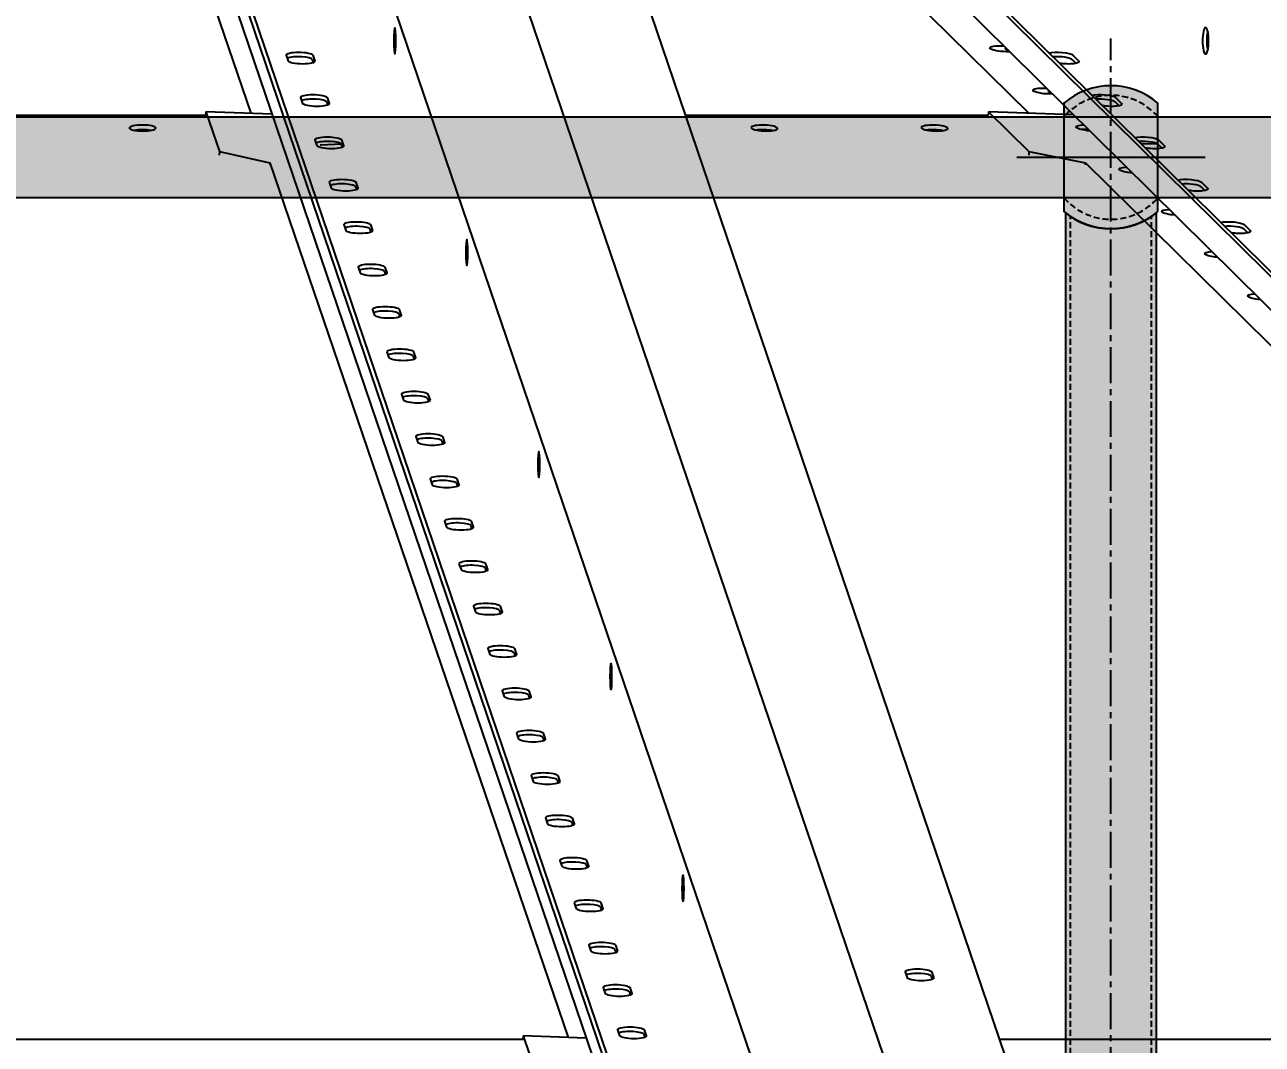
# Model space of a CAD drawing. Header units: millimetres. Extents: x -272986 to 200319, y -34579 to 49604.
# Drawn here: x 7857 to 8513, y 14324 to 14865 of the extents above; entities that cross this region are included whole.
import ezdxf
from ezdxf import colors
from ezdxf.entities.mleader import LeaderData, LeaderLine
from ezdxf.math import Vec2, Vec3

# ---------------------------------------------------------------- set-up
doc = ezdxf.new("R2010")
doc.units = ezdxf.units.MM
doc.linetypes.add('CENTER2', pattern=[28.575000000000003, 19.05, -3.175, 3.175, -3.175])
doc.linetypes.add('HIDDEN2', pattern=[4.762499999999999, 3.175, -1.5875])
doc.layers.get('Defpoints').update_dxf_attribs({"color": 9})
for name, color, linetype in [('X 0001 M', 7, 'Continuous'), ('X 1001 M', 8, 'HIDDEN2'), ('X 2001 M', 1, 'CENTER2'), ('X 3001 D', 5, 'Continuous'), ('X 4001 T', 7, 'Continuous'), ('X 5001 H', 8, 'Continuous')]:
    doc.layers.add(name, color=color, linetype=linetype)
doc.layers.add('X 5999 H', color=7, linetype='Continuous', true_color=0xffffff)
doc.styles.add('BIT STD. 2.5', font='isocpeur.ttf', dxfattribs={"height": 2.5})
doc.styles.add('BIT STD. 3.0', font='isocpeur.ttf', dxfattribs={"height": 2.5})
doc.dimstyles.new('BIT STD. 3.0', dxfattribs={"dimtxt": 3, "dimasz": 3, "dimexe": 1, "dimexo": 0.75, "dimgap": 1, "dimtad": 1, "dimdec": 0, "dimdsep": 46, "dimtxsty": 'BIT STD. 3.0', "dimcen": 0, "dimadec": 0, "dimazin": 0, "dimtfac": 1, "dimtdec": 0, "dimtmove": 0, "dimatfit": 3, "dimfxl": 1, "dimtfill": 1, "dimlwd": -1, "dimlwe": -1, "dimarcsym": 0})

# ---------------------------------------------------------------- blocks, each defined once
blk = doc.blocks.new('A$C79477E6E')
at = {"extrusion": (0, 1, 0)}
for p, q in [((129.567367486783, 1803.972847633262), (649.4150879604167, 274.3056780949501)), ((714.2147146530879, 274.30567809493), (194.3669941794324, 1803.972847633246)), ((64.75349640204877, 1787.748446359687), (584.6012168756752, 258.0812768213946)), ((60.78236873302376, 1568.515181782979), (548.7521939133403, 132.6496544250713)), ((63.2746620673388, 1568.515181782999), (550.4304471578398, 135.0449912728673)), ((60.76812434100066, 1552.290780509229), (545.0297622157013, 127.3367030942663)), ((54.74418156016691, 1536.190026239838), (178.4030216362189, 1173.497994838452)), ((294.4142779371068, 1509.580779844307), (1727.061085236201, 92.74999999999272)), ((295.6448912293163, 1505.959664126465), (1724.630160435205, 92.74999999999272)), ((304.6635282589741, 1479.422060064902), (1706.814955150716, 92.74999999999454)), ((316.6577276843709, 1444.128776352487), (591.0901615375769, 1173.57617521577)), ((575.8446726030124, 1209.294108500924), (577.8426781282033, 1209.258733015637)), ((198.2952333381654, 1201.214914035751), (197.224958619543, 1204.364228796563)), ((211.6391430001167, 1200.452727132229), (211.1376776510406, 1201.928303634601)), ((211.1818012918047, 1204.364228796572), (212.2520760104308, 1201.214914035756)), ((581.01764750246, 1206.118814431664), (579.0298013326428, 1206.15401004151)), ((616.2293614210066, 1199.977993410446), (614.2572799588961, 1201.928303634602)), ((614.3885644107213, 1204.364228796572), (617.5730348509787, 1201.214914035756)), ((205.9400527568978, 1178.719808601363), (204.8697780382754, 1181.869123362176)), ((218.8266207105371, 1181.869123362185), (219.8968954291595, 1178.719808601369)), ((598.5955921003479, 1186.864833790816), (600.5210308014612, 1186.830743130113)), ((603.6960001757143, 1183.69082454614), (601.7807208299819, 1183.724735331401)), ((637.1347818411268, 1181.869123362185), (640.3192522813879, 1178.719808601369)), ((219.2839624188455, 1177.957621697842), (218.7824970697729, 1179.433198200215)), ((638.9755788514121, 1177.482887976059), (637.0034973893016, 1179.433198200215)), ((154.3985491799795, 1172.399574829185), (-111.8131225755387, 1172.399574829185)), ((154.4530053706148, 1174.341327200045), (154.382877543012, 1172.399574829185)), ((189.6328418734702, 1173.102568350389), (154.4530053706148, 1174.341327200045)), ((154.4530053706148, 1174.341327200045), (161.6817710740652, 1153.139319192403)), ((569.5480039841023, 1172.399574829185), (409.0031795650248, 1172.399574829185)), ((569.6414092987179, 1174.341327200045), (569.5028804233698, 1172.399574829185)), ((614.778020728605, 1172.731146457858), (569.6414092987179, 1174.341327200045)), ((569.6414092987179, 1174.341327200045), (591.1474625972878, 1153.139319192403)), ((622.6971461849571, 1164.899445972545), (621.3812684470395, 1164.922744113102)), ((621.5898762562174, 1164.431250212296), (623.1993834747154, 1164.402753244591)), ((213.5848721756302, 1156.224703166974), (212.5145974570078, 1159.374017927787)), ((215.4060277033896, 1156.653001025119), (215.1846960005969, 1156.653001025119)), ((226.3756289430421, 1157.043834170652), (215.4060277033896, 1156.653001025119)), ((226.9287818375851, 1155.462516263453), (226.4273164885053, 1156.938092765824)), ((226.4714401292695, 1159.374017927797), (227.5417148478919, 1156.224703166981)), ((659.1131197952163, 1157.342208728782), (650.8922484556206, 1157.038228258078)), ((661.7217962818286, 1154.987782541668), (659.7497148197144, 1156.938092765824)), ((659.880999271536, 1159.374017927797), (663.065469711797, 1156.224703166981)), ((161.6817710740652, 1153.139319192403), (161.6131457013289, 1151.239167929054)), ((161.6817710740652, 1153.139319192403), (188.5048344593924, 1147.102072869598)), ((591.1474625972878, 1153.139319192403), (591.0119016362405, 1151.239167929054)), ((591.1474625972878, 1153.139319192403), (621.1174829821102, 1147.102072869598)), ((188.5048344593924, 1147.102072869598), (188.4672782808811, 1146.062188972464)), ((188.5048344593924, 1147.102072869598), (346.7469671733816, 682.9770614104218)), ((621.1174829821102, 1147.102072869598), (621.0432953828458, 1146.062188972464)), ((621.1174829821102, 1147.102072869598), (1091.818931575119, 683.0552417877425)), ((221.2296915943625, 1133.72959773259), (220.1594168757401, 1136.878912493399)), ((234.1162595480018, 1136.878912493406), (235.1865342666242, 1133.729597732592)), ((682.6272167019451, 1136.878912493406), (685.8116871422062, 1133.729597732592)), ((234.5736012563102, 1132.967410829066), (234.0721359072377, 1134.442987331438)), ((684.4680137122305, 1132.492677107281), (682.49593225012, 1134.442987331438)), ((228.8745110130876, 1111.234492298203), (227.8042362944689, 1114.383807059014)), ((242.2184206750426, 1110.472305394678), (241.71695532597, 1111.947881897047)), ((241.7610789667342, 1114.383807059019), (242.8313536853566, 1111.234492298205)), ((707.2142311426396, 1109.997571672893), (705.2421496805291, 1111.947881897047)), ((705.3734341323543, 1114.383807059019), (708.5579045726117, 1111.234492298205)), ((236.51933043182, 1088.739386863816), (235.4490557131976, 1091.888701624626)), ((249.4058983854629, 1091.888701624634), (250.4761731040853, 1088.739386863819)), ((249.8632400937749, 1087.977199960291), (249.3617747446951, 1089.45277646266)), ((244.1641498505523, 1066.244281429428), (243.09387513193, 1069.393596190239)), ((257.5080595125073, 1065.4820945259), (257.0065941634311, 1066.957671028271)), ((257.0507178041917, 1069.393596190244), (258.120992522814, 1066.24428142943)), ((251.8089692692847, 1043.749175995037), (250.7386945506623, 1046.89849075585)), ((265.152878931236, 1042.986989091516), (264.6514135821599, 1044.462565593889)), ((264.6955372229277, 1046.898490755857), (265.7658119415501, 1043.749175995041)), ((259.4537886880134, 1021.254070560657), (258.3835139693947, 1024.403385321466)), ((272.3403566416564, 1024.403385321473), (273.4106313602788, 1021.254070560663)), ((272.7976983499648, 1020.491883657129), (272.2962330008922, 1021.967460159498)), ((267.0986081067422, 998.7589651262697), (266.0283333881234, 1001.908279887079)), ((280.4425177686971, 997.9967782227413), (279.941052419621, 999.4723547251106)), ((279.9851760603888, 1001.908279887084), (281.0554507790075, 998.7589651262751)), ((274.7434275254745, 976.2638596918823), (273.6731528068522, 979.4131744526894)), ((287.6299954791175, 979.4131744526967), (288.7002701977362, 976.263859691886)), ((288.0873371874295, 975.5016727883503), (287.585871838357, 976.9772492907196)), ((282.3882469442069, 953.7687542574859), (281.3179722255845, 956.9180690183002)), ((295.7321566061619, 953.006567353963), (295.2306912570821, 954.4821438563358)), ((295.2748148978535, 956.9180690183057), (296.3450896164723, 953.7687542574913)), ((290.0330663629393, 931.2736488230985), (288.9627916443169, 934.4229635839129)), ((302.9196343165786, 934.4229635839183), (303.989909035201, 931.2736488231039)), ((303.3769760248906, 930.5114619195756), (302.8755106758144, 931.9870384219485)), ((297.677885781668, 908.7785433887111), (296.6076110630456, 911.9278581495255)), ((311.0217954436193, 908.0163564851882), (310.5203300945432, 909.4919329875611)), ((310.564453735311, 911.9278581495328), (311.6347284539333, 908.7785433887184)), ((305.3227052003967, 886.2834379543256), (304.2524304817744, 889.4327527151381)), ((318.6666148623517, 885.5212510508009), (318.1651495132719, 886.9968275531755)), ((318.2092731540433, 889.4327527151381), (319.2795478726657, 886.2834379543237)), ((312.9675246191291, 863.7883325199382), (311.8972499005067, 866.9376472807508)), ((325.8540925727757, 866.9376472807508), (326.9243672913981, 863.7883325199382)), ((326.3114342810804, 863.0261456164135), (325.8099689320043, 864.5017221187882)), ((320.6123440378578, 841.2932270855508), (319.5420693192355, 844.4425418463652)), ((333.9562536998092, 840.5310401820279), (333.454788350733, 842.0066166844026)), ((333.4989119915044, 844.4425418463634), (334.5691867101232, 841.293227085549)), ((328.2571634565866, 818.7981216511635), (327.1868887379642, 821.9474364119778)), ((341.1437314102332, 821.9474364119778), (342.2140061288555, 818.7981216511635)), ((341.6010731185415, 818.0359347476406), (341.0996077694617, 819.5115112500152)), ((335.9019828753189, 796.3030162167779), (334.8317081566965, 799.4523309775923)), ((349.2458925372703, 795.540829313255), (348.7444271881941, 797.0164058156297)), ((348.7885508289655, 799.4523309775905), (349.8588255475879, 796.3030162167761)), ((343.5468022940477, 773.8079107823905), (342.4765275754289, 776.9572255432049)), ((356.4333702476943, 776.9572255432049), (357.5036449663166, 773.8079107823905)), ((356.890711955999, 773.0457238788676), (356.3892466069228, 774.5213003812423)), ((351.1916217127764, 751.3128053480032), (350.121346994154, 754.4621201088175)), ((364.5355313747314, 750.5506184444803), (364.0340660256516, 752.026194946855)), ((364.078189666423, 754.4621201088175), (365.1484643850454, 751.3128053480032)), ((358.8364411315124, 728.8176999136158), (357.76616641289, 731.9670146744302)), ((372.1803507934637, 728.0555130100929), (371.6788854443839, 729.5310895124658)), ((371.7230090851554, 731.9670146744302), (372.7932838037777, 728.8176999136158)), ((526.636383398818, 714.6485767070881), (525.5661086801956, 717.7978914679043)), ((539.522951352461, 717.7978914679043), (540.5932260710833, 714.6485767070899)), ((366.4812605502411, 706.3225944792284), (365.4109858316187, 709.4719092400428)), ((379.3678285038877, 709.4719092400428), (380.4381032225101, 706.3225944792284)), ((539.980293060773, 713.8863898035561), (539.4788277116932, 715.3619663059417)), ((379.8251702121925, 705.5604075757055), (379.3237048631163, 707.0359840780784)), ((322.7969509077775, 683.8203937720154), (322.7268230801747, 681.8786414011574)), ((356.3133756899588, 682.6402072806904), (322.7969509077775, 683.8203937720154)), ((322.7969509077775, 683.8203937720154), (330.0257166112242, 662.6183857643737)), ((374.1260799689735, 683.8274890448429), (373.0558052503511, 686.9768038056554)), ((387.4699896309212, 683.0653021413182), (386.9685242818487, 684.5408786436928)), ((387.0126479226165, 686.9768038056554), (388.0829226412388, 683.8274890448411)), ((322.7435222799431, 681.8786414011574), (-278.5135618379827, 681.8786414011574)), ((1070.279732697407, 681.8786414011574), (575.7036188273305, 681.8786414011574))]:
    blk.add_line(p, q, dxfattribs=at)
at = {"extrusion": (0, 0, -1)}
for centre, major_axis, ratio, start_param, end_param in [((254.7278301249498, 1211.954745958146), (2.718616173253612e-16, 7.000000000000044), 0.07845909572784049, -4.71238898038469, 1.570796326794897), ((684.8372052690756, 1211.954745958146), (2.322879785959611e-16, 7.000000000000047), 0.2334453638559016, -4.71238898038469, 1.570796326794897), ((687.2681300700606, 1211.95474595815), (1.677546990208612e-13, 7.000000000000039), 0.2334453638558753, -2.302849654735221, -0.8387429988557207), ((585.7452151226207, 1207.586482424735), (-6.995439247253662, 0.2526454788453346), 0.2221815335800114, -0.6974154575334648, 0.2234794508287805), ((204.2033799556775, 1204.364228796567), (-6.998851909861435, 0.1267751703849314), 0.224257605316943, -0.08059691486028697, 3.060995738729506), ((607.5819749679395, 1204.364228796567), (6.989855704464317, -0.3767190342481336), 0.2187356388057197, -2.543348018062161, -0.2415817389171702), ((205.2736546742999, 1201.214914035751), (6.998851909861664, -0.1267751703849354), 0.2242576053169429, -0.08059691486028608, 3.060995738729507), ((211.8481993744062, 1181.869123362178), (-6.998851909861435, 0.1267751703849314), 0.224257605316943, -0.08059691486028697, 3.060995738729506), ((608.4938154561896, 1185.157207714628), (-6.995439247253593, 0.2526454788453325), 0.2221815335800114, -0.6745058004486593, 0.2005697937437579), ((630.328192398345, 1181.869123362178), (6.989855704464061, -0.3767190342481188), 0.2187356388057196, -2.54334801806236, -0.2415817389170543), ((212.9184740930286, 1178.719808601365), (6.998851909861664, -0.1267751703849354), 0.2242576053169429, -0.08059691486028608, 3.060995738729507), ((633.5126628386024, 1178.719808601365), (6.989855704464556, -0.3767190342479873), 0.2187356388057197, -0.2415817389157038, 2.060184540231126), ((120.9264598263799, 1165.651043198874), (-7, 0), 0.2249510543438619, -3.141592653589793, 3.141592653589793), ((120.9264598263835, 1162.727933004518), (6.999999999999923, -2.664535259100375e-15), 0.2249510543438577, -1.952118503392979, -1.189474150197017), ((450.7735406952379, 1165.651043198872), (-6.995439247253813, 0.2526454788453427), 0.2221815335800156, -3.302733857622782, 2.980451449556804), ((541.060763389265, 1165.651043198874), (-6.995439247253813, 0.2526454788453427), 0.2221815335800156, -3.302733857622782, 2.980451449556804), ((540.9551930957277, 1162.727933004518), (6.995439247253778, -0.252645478845339), 0.2221815335800114, -1.917917754699626, -1.223674898890393), ((623.147617058592, 1165.788620045358), (-6.982253733319522, 0.4981293040193141), 0.2139411660811951, -1.61188205410207, 1.122681379818749), ((219.493018793135, 1159.374017927792), (-6.998851909861435, 0.1267751703849314), 0.224257605316943, -0.08059691486043175, 3.060995738729361), ((220.5632935117646, 1156.224703166974), (6.998851909861664, -0.1267751703849354), 0.2242576053169429, -0.08059691486028608, 3.060995738729507), ((653.0744098287505, 1159.374017927792), (6.989855704464246, -0.3767190342481289), 0.2187356388057197, -2.543348018062229, -0.2415817389169899), ((656.2588802690116, 1156.224703166974), (6.989855704464553, -0.3767190342479871), 0.2187356388057197, -0.241581738915702, 2.060184540231411), ((645.8985365559311, 1143.35934533525), (-6.982253733319422, 0.4981293040193069), 0.2139411660811951, -1.600971551201887, 1.111770876918567), ((227.137838211871, 1136.878912493401), (-6.998851909861435, 0.1267751703849314), 0.224257605316943, -0.08059691486043175, 3.060995738729361), ((228.2081129304934, 1133.729597732587), (6.998851909861664, -0.1267751703849354), 0.2242576053169429, -0.08059691486028608, 3.060995738729507), ((679.0050976994207, 1133.729597732587), (6.989855704464553, -0.3767190342479871), 0.2187356388057197, -0.241581738915702, 2.060184540231203), ((698.5668446895688, 1114.383807059014), (6.989855704464408, -0.3767190342481381), 0.2187356388057197, -2.543348018062677, -0.2415817389170876), ((234.7826576305997, 1114.383807059014), (-6.998851909861435, 0.1267751703849314), 0.224257605316943, -0.08059691486028697, 3.060995738729506), ((235.8529323492221, 1111.234492298199), (6.998851909861664, -0.1267751703849354), 0.2242576053169429, -0.08059691486028608, 3.060995738729507), ((701.7513151298263, 1111.234492298199), (6.989855704464553, -0.3767190342479871), 0.2187356388057197, -0.241581738915702, 2.060184540231203), ((292.9519272186844, 1099.479218786139), (3.302913498259841e-15, -7.000000000000082), 0.0784590957278119, -4.258603374866168, 2.024581932313418), ((691.4003755506019, 1098.500795915032), (-6.982253733319356, 0.498129304019302), 0.2139411660811951, -1.579071081236819, 1.089870406953442), ((242.4274770493321, 1091.888701624628), (-6.998851909861435, 0.1267751703849314), 0.224257605316943, -0.08059691486043175, 3.060995738729361), ((243.4977517679545, 1088.739386863812), (6.998851909861664, -0.1267751703849354), 0.2242576053169429, -0.08059691486028608, 3.060995738729507), ((714.1512950479446, 1076.071521204924), (-6.982253733319365, 0.4981293040193031), 0.2139411660811951, -1.568078073183461, 1.078877398900078), ((250.0722964680608, 1069.393596190239), (-6.998851909861435, 0.1267751703849314), 0.224257605316943, -0.08059691486028697, 3.060995738729506), ((251.1425711866868, 1066.244281429423), (6.998851909861664, -0.1267751703849354), 0.2242576053169429, -0.08059691486028608, 3.060995738729507), ((257.7171158867968, 1046.89849075585), (-6.998851909861435, 0.1267751703849314), 0.224257605316943, -0.08059691486028697, 3.060995738729506), ((258.7873906054192, 1043.749175995039), (6.998851909861664, -0.1267751703849354), 0.2242576053169429, -0.08059691486028608, 3.060995738729507), ((265.3619353055255, 1024.403385321466), (-6.998851909861435, 0.1267751703849314), 0.224257605316943, -0.0805969148603598, 3.060995738729433), ((266.4322100241443, 1021.25407056065), (6.998851909861664, -0.1267751703849355), 0.2242576053169429, -0.08059691486028697, 3.060995738729506), ((273.0067547242543, 1001.908279887079), (-6.998851909861435, 0.1267751703849314), 0.224257605316943, -0.0805969148603598, 3.060995738729433), ((274.0770294428767, 998.7589651262624), (6.998851909861664, -0.1267751703849355), 0.2242576053169429, -0.08059691486028697, 3.060995738729506), ((331.176024312339, 987.0036916142017), (3.358424649491099e-15, -7.000000000000065), 0.07845909572781186, -4.258603374866166, 2.02458193231342), ((280.6515741429866, 979.4131744526894), (-6.998851909861435, 0.1267751703849314), 0.224257605316943, -0.0805969148603598, 3.060995738729433), ((281.721848861609, 976.2638596918714), (6.998851909861664, -0.1267751703849355), 0.2242576053169429, -0.08059691486028697, 3.060995738729506), ((288.296393561719, 956.9180690183002), (-6.998851909861435, 0.1267751703849314), 0.224257605316943, -0.0805969148603598, 3.060995738729433), ((289.3666682803414, 953.768754257484), (6.998851909861664, -0.1267751703849355), 0.2242576053169429, -0.08059691486028697, 3.060995738729506), ((295.9412129804477, 934.4229635839129), (-6.998851909861435, 0.1267751703849314), 0.224257605316943, -0.0805969148603598, 3.060995738729433), ((297.0114876990701, 931.2736488230985), (6.998851909861664, -0.1267751703849355), 0.2242576053169429, -0.08059691486028697, 3.060995738729506), ((303.5860323991765, 911.9278581495255), (-6.998851909861435, 0.1267751703849314), 0.224257605316943, -0.0805969148603598, 3.060995738729433), ((304.6563071177989, 908.7785433887111), (6.998851909861664, -0.1267751703849355), 0.2242576053169429, -0.08059691486028697, 3.060995738729506), ((311.2308518179088, 889.4327527151381), (-6.998851909861435, 0.1267751703849314), 0.224257605316943, -0.0805969148603598, 3.060995738729433), ((312.3011265365312, 886.2834379543237), (6.998851909861664, -0.1267751703849355), 0.2242576053169429, -0.08059691486028697, 3.060995738729506), ((369.4001214059863, 874.5281644422776), (3.358424649491099e-15, -7.000000000000065), 0.07845909572781186, -4.258603374866166, 2.02458193231342), ((318.8756712366412, 866.9376472807508), (-6.998851909861435, 0.1267751703849314), 0.224257605316943, -0.0805969148603598, 3.060995738729433), ((319.94594595526, 863.7883325199364), (6.998851909861664, -0.1267751703849355), 0.2242576053169429, -0.08059691486028697, 3.060995738729506), ((326.5204906553663, 844.4425418463634), (-6.998851909861435, 0.1267751703849314), 0.224257605316943, -0.0805969148603598, 3.060995738729433), ((327.5907653739887, 841.2932270855508), (6.998851909861664, -0.1267751703849355), 0.2242576053169429, -0.08059691486028697, 3.060995738729506), ((334.1653100740987, 821.9474364119778), (-6.998851909861435, 0.1267751703849314), 0.224257605316943, -0.0805969148603598, 3.060995738729433), ((335.2355847927211, 818.7981216511635), (6.998851909861664, -0.1267751703849355), 0.2242576053169429, -0.08059691486028697, 3.060995738729506), ((341.810129492831, 799.4523309775905), (-6.998851909861435, 0.1267751703849314), 0.224257605316943, -0.0805969148603598, 3.060995738729433), ((342.8804042114498, 796.3030162167779), (6.998851909861664, -0.1267751703849355), 0.2242576053169429, -0.08059691486028697, 3.060995738729506), ((349.4549489115561, 776.9572255432049), (-6.998851909861436, 0.1267751703849314), 0.224257605316943, -0.0805969148603598, 3.060995738729433), ((350.5252236301785, 773.8079107823905), (6.998851909861664, -0.1267751703849355), 0.2242576053169429, -0.08059691486028697, 3.060995738729506), ((407.6242184996408, 762.0526372703516), (3.358424649491099e-15, -7.000000000000065), 0.07845909572781186, -4.25860337486617, 2.024581932313416), ((357.0997683302885, 754.4621201088175), (-6.998851909861436, 0.1267751703849314), 0.224257605316943, -0.0805969148603598, 3.060995738729433), ((358.1700430489109, 751.3128053480032), (6.998851909861664, -0.1267751703849355), 0.2242576053169429, -0.08059691486028697, 3.060995738729506), ((364.7445877490209, 731.9670146744302), (-6.998851909861436, 0.1267751703849314), 0.224257605316943, -0.0805969148603598, 3.060995738729433), ((365.8148624676433, 728.817699913614), (6.998851909861664, -0.1267751703849355), 0.2242576053169429, -0.08059691486028697, 3.060995738729506), ((532.5445300163301, 717.7978914678952), (-6.998851909862809, 0.1267751703849779), 0.2242576053169741, -0.08059691486028964, 3.060995738729503), ((372.3894071677532, 709.4719092400428), (-6.998851909861436, 0.1267751703849314), 0.224257605316943, -0.0805969148603598, 3.060995738729433), ((533.6148047349525, 714.648576707079), (6.99885190985872, -0.1267751703849039), 0.2242576053169743, -0.08059691486000098, 3.060995738729792), ((373.4596818863756, 706.3225944792284), (6.998851909861664, -0.1267751703849355), 0.2242576053169429, -0.08059691486028697, 3.060995738729506), ((380.034226586482, 686.9768038056554), (-6.998851909861436, 0.1267751703849314), 0.224257605316943, -0.0805969148603598, 3.060995738729433), ((381.1045013051043, 683.8274890448411), (6.998851909861664, -0.1267751703849355), 0.2242576053169429, -0.08059691486028697, 3.060995738729506)]:
    blk.add_ellipse(centre, major_axis=major_axis, ratio=ratio, start_param=start_param, end_param=end_param, dxfattribs=at)
for centre, major_axis, ratio, start_param, end_param in [((687.2681300700424, 1211.954745958146), (1.689759443479489e-13, -7.000000000001258), 0.2334453638558727, -2.302849654740089, -0.8387429988521671), ((204.1592563149061, 1201.928303634604), (6.998851909861664, -0.1267751703849356), 0.224257605316943, 0.08059691486028751, 2.71693126182744), ((607.4506905161106, 1201.928303634604), (6.989855704464099, -0.3767190342479626), 0.2187356388057197, 0.2415817389157048, 2.102878568817806), ((211.8040757336385, 1179.433198200215), (6.998851909861664, -0.1267751703849356), 0.224257605316943, 0.08059691486028783, 2.716931261827547), ((630.1969079465161, 1179.433198200215), (6.989855704463872, -0.3767190342479504), 0.2187356388057197, 0.2415817389155591, 2.102878568817713), ((120.9264598263799, 1163.215118036909), (-7.000000000000097, -1.62980740014973e-13), 0.2249510543438619, -2.257282651199843, -0.8843100023916364), ((450.6855654506253, 1163.215118036909), (-6.995439247254579, 0.2526454788452095), 0.2221815335800155, -2.241105081193255, -0.9004875723982133), ((540.9727881446488, 1163.215118036909), (-6.995439247254589, 0.2526454788452094), 0.2221815335800155, -2.241105081193211, -0.9004875723983872), ((622.9738328118474, 1163.352694883397), (-6.982253733307222, 0.4981293040184369), 0.2139411660811951, -1.325448873040362, -0.9533330878089255), ((219.4488951523708, 1156.938092765828), (6.998851909861436, -0.1267751703849315), 0.224257605316943, 0.08059691486028792, 2.716931261826893), ((652.9431253769253, 1156.938092765829), (6.989855704464325, -0.376719034247975), 0.2187356388057197, 0.2415817389157048, 2.102878568817806), ((227.0937145711032, 1134.442987331438), (6.998851909861664, -0.1267751703849356), 0.224257605316943, 0.08059691486028783, 2.71693126182778), ((675.6893428073345, 1134.442987331438), (6.989855704464783, -0.3767190342479994), 0.2187356388057197, 0.2415817389157015, 2.102878568817956), ((234.7385339898356, 1111.947881897051), (6.998851909861436, -0.1267751703849315), 0.224257605316943, 0.08059691486014384, 2.716931261827846), ((698.4355602377436, 1111.947881897051), (6.9898557044641, -0.3767190342479627), 0.2187356388057197, 0.2415817389155585, 2.102878568818011), ((242.3833534085643, 1089.452776462664), (6.998851909861436, -0.1267751703849314), 0.224257605316943, 0.08059691486028761, 2.716931261827964), ((250.028172827293, 1066.957671028276), (6.998851909861664, -0.1267751703849356), 0.224257605316943, 0.08059691486028783, 2.716931261827852), ((257.6729922460254, 1044.462565593887), (6.998851909861436, -0.1267751703849315), 0.224257605316943, 0.08059691486028792, 2.716931261828086), ((265.3178116647578, 1021.967460159503), (6.998851909861436, -0.1267751703849315), 0.224257605316943, 0.08059691486021574, 2.716931261828014), ((272.9626310834901, 999.4723547251142), (6.998851909861436, -0.1267751703849315), 0.224257605316943, 0.08059691486014384, 2.716931261828079), ((280.6074505022152, 976.9772492907268), (6.998851909861436, -0.1267751703849315), 0.224257605316943, 0.08059691486014384, 2.716931261828064), ((288.2522699209512, 954.4821438563358), (6.998851909861664, -0.1267751703849356), 0.224257605316943, 0.08059691486021564, 2.716931261828086), ((295.89708933968, 931.9870384219485), (6.998851909861664, -0.1267751703849356), 0.224257605316943, 0.08059691486021564, 2.716931261828159), ((303.5419087584123, 909.4919329875629), (6.998851909861664, -0.1267751703849356), 0.224257605316943, 0.08059691486021564, 2.716931261828159), ((311.186728177141, 886.9968275531755), (6.998851909861435, -0.1267751703849316), 0.224257605316943, 0.08059691486021668, 2.716931261828265), ((318.8315475958698, 864.5017221187882), (6.998851909861435, -0.1267751703849316), 0.224257605316943, 0.08059691486021668, 2.71693126182841), ((326.4763670146021, 842.0066166844008), (6.99885190986121, -0.1267751703849275), 0.2242576053169429, 0.08059691486021713, 2.716931261828354), ((334.1211864333309, 819.5115112500152), (6.998851909861436, -0.1267751703849315), 0.224257605316943, 0.08059691486014384, 2.716931261828587), ((341.7660058520596, 797.0164058156279), (6.998851909861435, -0.1267751703849316), 0.224257605316943, 0.08059691486021668, 2.716931261828527), ((349.410825270792, 774.5213003812405), (6.998851909861435, -0.1267751703849315), 0.224257605316943, 0.08059691486021668, 2.716931261828539), ((357.0556446895243, 752.026194946855), (6.998851909861435, -0.1267751703849316), 0.224257605316943, 0.08059691486021668, 2.716931261828817), ((364.7004641082494, 729.5310895124676), (6.99885190986121, -0.1267751703849273), 0.2242576053169429, 0.08059691486014334, 2.716931261827729), ((532.5004063755623, 715.3619663059308), (6.998851909862809, -0.1267751703849787), 0.2242576053169753, 0.0805969148597851, 2.716931261827189), ((372.3452835269854, 707.0359840780784), (6.998851909861435, -0.1267751703849314), 0.224257605316943, 0.08059691486021478, 2.716931261828637), ((379.9901029457142, 684.540878643691), (6.998851909861435, -0.1267751703849315), 0.224257605316943, 0.08059691486021668, 2.716931261828656)]:
    blk.add_ellipse(centre, major_axis=major_axis, ratio=ratio, start_param=start_param, end_param=end_param)
at = {"extrusion": (0, 0, -0.9999999999999999)}
for centre, major_axis, ratio, start_param, end_param in [((577.437236967824, 1207.724059271217), (-6.982253733319346, 0.4981293040192949), 0.213941166081191, -1.816143780550169, 1.325448873039624), ((610.7664454081932, 1201.214914035752), (6.989855704464783, -0.3767190342479994), 0.2187356388057197, -0.2415817389157011, 2.060184540230904), ((450.6679704017042, 1162.727933004517), (6.995439247253736, -0.2526454788453373), 0.2221815335800114, -1.917917754699666, -1.223674898890378), ((675.8206272591633, 1136.878912493401), (6.989855704464258, -0.3767190342481296), 0.2187356388057196, -2.543348018062647, -0.2415817389170818), ((668.6494560532738, 1120.93007062514), (-6.982253733321519, 0.4981293040194565), 0.2139411660811951, -1.590035061697358, 1.100834387414038)]:
    blk.add_ellipse(centre, major_axis=major_axis, ratio=ratio, start_param=start_param, end_param=end_param, dxfattribs=at)
at = {"extrusion": (0, 0, -0.9999999999999998)}
blk.add_ellipse((600.1881564651594, 1185.294784561109), major_axis=(-6.982253733319376, 0.4981293040192969), ratio=0.213941166081191, start_param=-1.816143780550169, end_param=1.325448873039624, dxfattribs=at)
blk = doc.blocks.new('*D706')
at = {"layer": 'Defpoints', "color": 0, "transparency": 16777216}
for p in [(15596.99999999999, 17732.44809638601), (-1.091393642127514e-10, 13630), (15596.99999999999, 13630)]:
    blk.add_point(p, dxfattribs=at)
at = {"layer": 'X 3001 D', "color": 0, "transparency": 16777216}
for p, q in [((-1.091366087574533e-10, 13675), (-1.088844877758586e-10, 17792.44809638601)), ((15596.99999999999, 13675), (15596.99999999999, 17792.44809638601)), ((179.9999999998911, 17732.44809638601), (15416.99999999999, 17732.44809638601))]:
    blk.add_line(p, q, dxfattribs=at)
for points in [[(179.9999999998911, 17762.44809638601), (179.9999999998911, 17702.44809638601), (-1.08888161716256e-10, 17732.44809638601)], [(15416.99999999999, 17762.44809638601), (15416.99999999999, 17702.44809638601), (15596.99999999999, 17732.44809638601)]]:
    blk.add_solid(points, dxfattribs=at)
at = {"layer": 'X 3001 D', "color": 0, "transparency": 16777216, "insert": (7798.499999999942, 17882.44809638601), "char_height": 150, "attachment_point": 5, "style": 'BIT STD. 3.0', "bg_fill": 3, "box_fill_scale": 1.1, "bg_fill_color": 256, "bg_fill_true_color": 13158600, "bg_fill_transparency": 0}
blk.add_mtext('INTERNAL TANK DIAMETER - %%C15597mm (20 PLATES ROUND)', dxfattribs=at)
blk = doc.blocks.new('Heavy Duty - HR Std - front elev')
at = {"layer": 'X 5999 H', "ltscale": 10, "true_color": 0xc7c8ca}
h = blk.add_hatch(color=9, dxfattribs=at)
edge = h.paths.add_edge_path()
edge.add_arc((50.00000000000091, 545.0000000000038), 37.99999999999599, 50.540968735997524, 129.4590312640024, ccw=False)
edge.add_line((74.14999999999964, 574.3390098674099), (74.14999999999964, 1065.660990132583))
edge.add_arc((50.00000000000221, 1094.999999999992), 37.99999999999788, 230.5409687359938, 309.4590312639976, ccw=False)
edge.add_line((25.85000000000036, 1065.660990132586), (25.85000000000218, 574.3390098674099))
edge = h.paths.add_edge_path()
edge.add_line((74.93338984173715, 1066.323771674084), (74.93338984173715, 1123.676228325916))
edge.add_arc((50.00000000000091, 1095.000000000001), 37.99999999999988, 48.99371303907665, 131.0062869609233)
edge.add_line((25.06661015826467, 1123.676228325916), (25.06661015826467, 1066.323771674084))
edge.add_arc((50.00000000000091, 1094.999999999999), 37.99999999999988, 228.9937130390767, 311.0062869609233)
edge = h.paths.add_edge_path()
edge.add_arc((50, 544.9999999999958), 37.99999999999621, 230.540968735996, 309.459031264004, ccw=False)
edge.add_line((25.85000000000036, 515.6609901325901), (25.85000000000036, -25))
edge.add_line((25.85000000000036, -25), (-25, -25))
edge.add_line((-25, -25), (-25, 40))
edge.add_line((-25, 40), (25.85000000000036, 40))
edge.add_line((25.85000000000036, 40), (25.85000000000036, -25))
edge.add_line((25.85000000000036, -25), (74.14999999999964, -25))
edge.add_line((74.14999999999964, -25), (125, -25))
edge.add_line((125, -25), (125, 40))
edge.add_line((125, 40), (74.14999999999964, 40))
edge.add_line((74.14999999999964, 40), (74.14999999999964, -25))
edge.add_line((74.14999999999964, -25), (74.14999999999964, 515.6609901325901))
edge = h.paths.add_edge_path()
edge.add_line((74.93338984173715, 516.3237716740841), (74.93338984173715, 573.6762283259159))
edge.add_arc((50.00000000000091, 545.0000000000013), 37.99999999999979, 48.99371303907655, 131.0062869609235)
edge.add_line((25.06661015826467, 573.6762283259159), (25.06661015826467, 516.3237716740841))
edge.add_arc((50.00000000000091, 544.9999999999987), 37.99999999999979, 228.9937130390765, 311.0062869609234)
edge = h.paths.add_edge_path(flags=16)
edge.add_arc((100, 0), 9, 0, 360)
edge = h.paths.add_edge_path(flags=16)
edge.add_arc((0, 0), 9, 0, 360)
at = {"layer": 'X 0001 M'}
for points in [[(74.93338984173715, 1066.323771674084), (74.93338984173715, 1123.676228325916, 0.3739472142884485), (25.06661015826467, 1123.676228325916), (25.06661015826467, 1066.323771674084, 0.3739472142884484)], [(25.85000000000218, 574.3390098674099, -0.3586331317842767), (74.14999999999964, 574.3390098674099), (74.14999999999964, 1065.660990132583, -0.3586331317842717), (25.85000000000036, 1065.660990132586)]]:
    blk.add_lwpolyline(points, format="xyb", close=True, dxfattribs=at)
at = {"layer": 'X 1001 M'}
for p, q in [((28.50000000000182, 576.332890067788), (28.50000000000182, 1063.667109932212)), ((71.49999999999818, 576.332890067788), (71.49999999999818, 1063.667109932212))]:
    blk.add_line(p, q, dxfattribs=at)
for start, end in [(40.77111638008072, 139.2288836199193), (220.7711163800807, 319.2288836199193)]:
    blk.add_arc((50.00000000000182, 1095), 32.923, start, end, dxfattribs=at)
at = {"layer": 'X 2001 M'}
blk.add_line((50, -25), (50.00000000000182, 1158), dxfattribs=at)
at = {"layer": 'X 2001 M', "ltscale": 10}
blk.add_line((0.0666101582646661, 1095), (99.93338984173715, 1095), dxfattribs=at)

msp = doc.modelspace()

# ---------------------------------------------------------------- hatches: boundary and pattern name
at = {"layer": 'X 5999 H', "true_color": 0xc7c8ca}
h = msp.add_hatch(color=9, dxfattribs=at)
h.dxf.hatch_style = 1
edge = h.paths.add_edge_path()
edge.add_line((129.7083314060146, 14816.62214799581), (15668.49627921, 14816.62214799581))
edge.add_arc((15668.49627921, 14795.12214799581), 21.5, -90, 90, ccw=False)
edge.add_line((15668.49627921, 14773.62214799581), (129.7083314060146, 14773.62214799581))
edge.add_arc((129.7083314060146, 14795.12214799581), 21.5, 90, 270, ccw=False)

# ---------------------------------------------------------------- linework, layer by layer
msp.add_lwpolyline([(129.7083314060146, 14816.62214799581), (15668.49627921, 14816.62214799581, -0.9999999999999999), (15668.49627921, 14773.62214799581), (129.7083314060146, 14773.62214799581, -0.9999999999999999)], format="xyb", close=True)

# ---------------------------------------------------------------- block references
at = {"layer": 'X 5001 H', "color": 252}
msp.add_blockref('A$C79477E6E', (7798.499999999898, 13645), dxfattribs=at)

# ---------------------------------------------------------------- next in the draw order: dimensions: what is measured, and where the dimension line sits
at = {"layer": 'X 3001 D'}
dim = msp.add_linear_dim(base=(15596.99999999999, 17732.44809638601), p1=(-1.091393642127514e-10, 13630), p2=(15596.99999999999, 13630), text='INTERNAL TANK DIAMETER - %%C<>mm (20 PLATES ROUND)', dimstyle='BIT STD. 3.0', dxfattribs=at)
dim.commit()
dim.dimension.update_dxf_attribs({"geometry": '*D706', "text_midpoint": (7798.499999999942, 17882.44809638601)})

# ---------------------------------------------------------------- next in the draw order: block references
at = {"layer": 'X 0001 M'}
msp.add_blockref('Heavy Duty - HR Std - front elev', (8383.141644130257, 13700.12214799581), dxfattribs=at)

# ---------------------------------------------------------------- next in the draw order: leaders
at = {"layer": 'X 4001 T'}
ml = msp.add_multileader_mtext('Standard', dxfattribs=at)
ml.set_content('\\pxsm1.15;PERIMETER 2 TIER HANDRAILING TO THE FULL CIRCUMFERENCE OF THE ROOF.\\P(GALV.^I- REFER TO NOTES COLUMN)', color=256, style='BIT STD. 2.5')
ml.set_leader_properties(color=150)
ml.build(insert=Vec2(0, 0))
ml.multileader.update_dxf_attribs({"text_left_attachment_type": 2, "text_right_attachment_type": 2, "dogleg_length": 3, "arrow_head_size": 150, "scale": 60})
ctx = ml.context
ctx.base_point, ctx.scale, ctx.char_height, ctx.arrow_head_size, ctx.landing_gap_size, ctx.plane_origin = Vec3(9707.84575283472, 16572.62908057254), 60, 150, 150, 60, Vec3(14632.82418822104, 17242.74119747708)
ctx.left_attachment, ctx.right_attachment, ctx.text_align_type = 2, 2, 2
notes = []
notes.append((ctx, [(0, (1, 1, 0), (13667.84575283472, 16572.62908057254), (-1, 0), 180, [(0, [(14646.9754121014, 14800.39939443491)], 0, [])])]))
ctx.mtext.insert, ctx.mtext.width, ctx.mtext.defined_height, ctx.mtext.alignment, ctx.mtext.flow_direction = Vec3(13427.84575283472, 16967.62908057254), 3866.662103078794, 1362.970936081278, 3, 5
ctx.mtext.has_bg_fill, ctx.mtext.bg_color, ctx.mtext.bg_scale_factor, ctx.mtext.bg_transparency, ctx.mtext.use_window_bg_color = 1, -1073741824, 1.25, 0, 1
for ctx, leaders in notes:
    for number, flags, end, landing, length, lines in leaders:
        leader = LeaderData()
        leader.index, (leader.has_last_leader_line, leader.has_dogleg_vector, leader.attachment_direction) = number, flags
        leader.last_leader_point, leader.dogleg_vector, leader.dogleg_length = Vec3(end), Vec3(landing), length
        for number, points, colour, breaks in lines:
            line = LeaderLine()
            line.index, line.vertices, line.color, line.breaks = number, Vec3.list(points), colors.encode_raw_color(colour), breaks
            leader.lines.append(line)
        ctx.leaders.append(leader)

doc.saveas('drawing.dxf')
